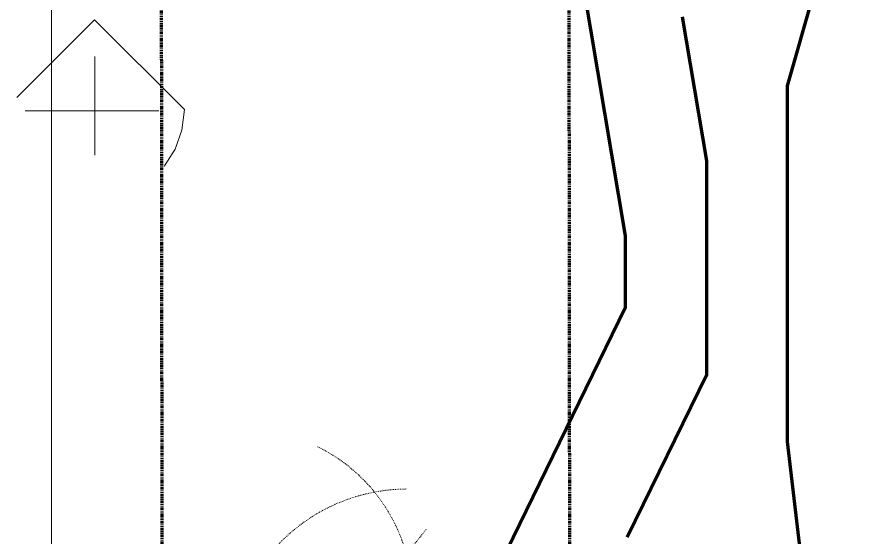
# Model space of a CAD drawing. Header units: inches. Extents: x -4294 to -464, y 9706 to 12475.
# Drawn here: x -4009.4 to -3885.9, y 10717.3 to 10793.8 of the extents above; entities that cross this region are included whole.
import ezdxf

# ---------------------------------------------------------------- set-up
doc = ezdxf.new("R2010")
doc.units = ezdxf.units.IN
doc.header["$MEASUREMENT"] = 0
for name, pattern in [('Aligning Line 1_8_', [0.25, 0.125, -0.125]), ('Dash', [0.25, 0.125, -0.125]), ('Double Dash 3_8_', [1, 0.375, -0.125, 0.125, -0.125, 0.125, -0.125])]:
    doc.linetypes.add(name, pattern=pattern)
for name, color, linetype, lineweight in [('0-1', 7, 'Continuous', 5), ('0-4', 7, 'Continuous', 9), ('0-6', 147, 'Aligning Line 1_8_', 9), ('A-DETL-GENF-1', 9, 'Continuous', 9), ('A-DETL-GENF-HDLN-1', 9, 'Dash', 9), ('C-PROP-LINE-1', 170, 'Double Dash 3_8_', 140), ('C-TOPO', 7, 'Continuous', 9), ('C-TOPO-2', 252, 'Continuous', 9), ('C-TOPO-MAJR-1', 130, 'Continuous', 70)]:
    doc.layers.add(name, color=color, linetype=linetype, lineweight=lineweight)

# ---------------------------------------------------------------- blocks, each defined once
blk = doc.blocks.new('dwayne 23733 - dwayne 23733-1289256-FLOOR PLAN - 1ST FLOOR')
at = {"layer": 'A-DETL-GENF-1'}
for p, q in [((-12.37, 5.62), (-10.81, 8.08)), ((-10.81, 8.08), (-10.73, 8.16)), ((-0.54, 6.18), (-0.54, 6.53)), ((-0.54, 6.53), (-0.54, 5.64)), ((-0.54, 6.12), (-0.54, 6.18)), ((-13.37, 2.84), (-12.37, 5.62)), ((-0.54, 5.99), (-0.54, 6.12)), ((-0.54, 5.83), (-0.54, 5.99)), ((-0.54, 5.65), (-0.54, 5.83)), ((-0.54, 5.49), (-0.54, 5.65)), ((-0.54, 5.64), (-0.54, 2.8)), ((-0.54, 5.37), (-0.54, 5.49)), ((-0.54, 5.33), (-0.54, 5.37)), ((-0.54, 5.01), (-0.54, 5.33)), ((-0.54, 5.03), (-0.54, 5.01)), ((-0.54, 5.03), (-0.54, 4.9)), ((-13.72, -0.19), (-13.37, 2.84)), ((-0.54, 2.53), (-0.54, 2.9)), ((-0.54, 2.9), (-0.54, 2.65)), ((-0.54, 2.8), (-0.54, 2.53)), ((-0.54, 2.65), (-0.54, 2.17)), ((-0.54, 2.17), (-0.54, 1.49)), ((-0.54, 1.49), (-0.54, 0.61)), ((-9.93, 0), (-9.98, 0)), ((-9.98, 0), (-8.83, 0)), ((-9.83, 0), (-9.93, 0)), ((-9.68, 0), (-9.83, 0)), ((-9.47, 0), (-9.68, 0)), ((-9.14, 0), (-9.47, 0)), ((-8.72, 0), (-9.14, 0)), ((-8.83, 0), (-8.42, 0)), ((-8.27, 0), (-8.72, 0)), ((-8.42, 0), (-7.45, 0)), ((-7.82, 0), (-8.27, 0)), ((-7.4, 0), (-7.82, 0)), ((-7.45, 0), (-6.32, 0)), ((-7.07, 0), (-7.4, 0)), ((-7.25, 0), (-7.33, 0)), ((-7.12, 0), (-7.25, 0)), ((-7.12, 0), (-4.34, 0)), ((-6.86, 0), (-7.07, 0)), ((-6.99, 0), (-6.86, 0)), ((-6.32, 0), (-5.19, 0)), ((-5.19, 0), (-4.2, 0)), ((-3.91, 0), (-4.34, 0)), ((-4.25, 0), (-4.26, 0)), ((-4.26, 0), (-4.25, 0)), ((-4.05, 0), (-4.25, 0)), ((-4.25, 0), (-4.23, 0)), ((-4.23, 0), (-4.21, 0)), ((-4.21, 0), (-3.41, 0)), ((-4.2, 0), (-3.49, 0)), ((-3.19, 0), (-4.05, 0)), ((-3.59, 0), (-3.91, 0)), ((-3.37, 0), (-3.59, 0)), ((-3.49, 0), (-3.19, 0)), ((-3.41, 0), (-2.92, 0)), ((-3.2, 0), (-3.37, 0)), ((-2.13, 0), (-3.2, 0)), ((-2.92, 0), (-2.34, 0)), ((-2.34, 0), (-1.67, 0)), ((-1.67, 0), (-0.04, 0)), ((-0.54, 0.61), (-0.54, -0.45)), ((-0.54, -4.58), (-0.54, 0.1)), ((-0.04, 0), (0.63, 0)), ((0.63, 0), (1.15, 0)), ((1.15, 0), (1.55, 0)), ((1.96, 0), (1.54, 0)), ((1.55, 0), (1.83, 0)), ((1.75, 0), (1.74, 0)), ((1.74, 0), (1.83, 0)), ((2.33, 0), (1.75, 0)), ((1.83, 0), (2.21, 0)), ((1.83, 0), (2.02, 0)), ((2.6, 0), (1.96, 0)), ((2.02, 0), (2.31, 0)), ((2.21, 0), (2.33, 0)), ((2.31, 0), (2.7, 0)), ((2.7, 0), (7.81, 0)), ((6.64, 0), (6.54, 0)), ((7.81, 0), (8.3, 0)), ((9.46, 0), (8.11, 0)), ((8.11, 0), (8.71, 0)), ((8.3, 0), (8.85, 0)), ((8.85, 0), (9.27, 0)), ((9.27, 0), (9.56, 0)), ((9.71, 0), (9.46, 0)), ((9.56, 0), (9.71, 0)), ((-13.72, -0.19), (-0.5, -13.4)), ((-7.33, 0), (-7.36, 0)), ((-7.36, 0), (-6.63, 0)), ((-6.85, 0), (-6.99, 0)), ((-6.63, 0), (-6.85, 0)), ((-0.11, 0), (-2.13, 0)), ((-0.54, -4.6), (-0.54, -0.4)), ((-0.54, -0.4), (-0.54, -0.71)), ((-0.54, -0.45), (-0.54, -1.69)), ((-0.54, -0.71), (-0.54, -1.4)), ((-0.54, -3.81), (-0.54, -1.23)), ((-0.54, -1.23), (-0.54, -4.95)), ((1.28, 0), (-0.11, 0)), ((1.54, 0), (1.28, 0)), ((6.55, 0), (5.7, 0)), ((5.7, 0), (6.64, 0)), ((6.82, 0), (6.55, 0)), ((7.12, 0), (6.82, 0)), ((7.44, 0), (7.12, 0)), ((7.75, 0), (7.44, 0)), ((8.04, 0), (7.75, 0)), ((8.28, 0), (8.04, 0)), ((8.46, 0), (8.28, 0)), ((8.68, 0), (8.46, 0)), ((8.71, 0), (8.68, 0)), ((-0.54, -1.4), (-0.54, -4.12)), ((-0.54, -1.69), (-0.54, -2.17)), ((-0.54, -2.17), (-0.54, -3.14)), ((10.96, -1.94), (-0.5, -13.4)), ((-0.54, -3.14), (-0.54, -4.23)), ((-0.54, -3.96), (-0.54, -3.81)), ((-0.54, -4.42), (-0.54, -3.9)), ((-0.54, -3.9), (-0.54, -3.96)), ((-0.54, -4.12), (-0.54, -4.7)), ((-0.54, -4.23), (-0.54, -4.39)), ((-0.54, -4.39), (-0.54, -4.42)), ((-0.54, -4.64), (-0.54, -4.58)), ((-0.54, -4.84), (-0.54, -4.6)), ((-0.54, -4.69), (-0.54, -4.64)), ((-0.54, -4.74), (-0.54, -4.69)), ((-0.54, -4.7), (-0.54, -4.84)), ((-0.54, -4.81), (-0.54, -4.74)), ((-0.54, -4.84), (-0.54, -4.81)), ((-0.54, -5.69), (-0.54, -4.84)), ((-0.54, -4.95), (-0.54, -5.28)), ((-0.54, -5.28), (-0.54, -7.26)), ((-0.54, -6.24), (-0.54, -5.69)), ((-0.54, -6.78), (-0.54, -6.24)), ((-0.54, -7.26), (-0.54, -6.78)), ((-0.54, -7.26), (-0.54, -7.66)), ((-0.54, -7.65), (-0.54, -7.26)), ((-0.54, -7.91), (-0.54, -7.65)), ((-0.54, -7.66), (-0.54, -7.92)), ((-0.54, -8.01), (-0.54, -7.91)), ((-0.54, -7.92), (-0.54, -8.01))]:
    blk.add_line(p, q, dxfattribs=at)
blk = doc.blocks.new('fountain grass 26747 - fountain grass 26747-V154-FLOOR PLAN - 1ST FLOOR')
at = {"layer": 'A-DETL-GENF-HDLN-1'}
for centre, radius, start, end in [((-25.61, 5.7), 26.24, 347.4534, 54.5466), ((0, 0), 25, 0, 153.9274), ((10.02, 24.25), 26.24, 180.4534, 247.5466), ((-10.02, 24.25), 26.24, 292.4534, 357.5302), ((0, 0), 25, 346.6019, 0)]:
    blk.add_arc(centre, radius, start, end, dxfattribs=at)
blk = doc.blocks.new('CTR  - Topography_rvt-1-FLOOR PLAN - 1ST FLOOR')
at = {"layer": 'C-TOPO'}
for p, q in [((-4004.23, 10787.06), (-4004.23, 10808.11)), ((-4004.23, 10787.06), (-4004.23, 10808.11)), ((-4004.23, 10711.75), (-4004.23, 10781.04)), ((-4004.23, 10711.75), (-4004.23, 10781.04))]:
    blk.add_line(p, q, dxfattribs=at)
at = {"layer": 'C-TOPO-2'}
blk.add_line((-4004.23, 10781.04), (-4004.23, 10787.06), dxfattribs=at)
blk.add_line((-4004.23, 10781.04), (-4004.23, 10787.06), dxfattribs=at)
at = {"layer": 'C-TOPO-MAJR-1'}
for p, q in [((-3895.87, 10783.67), (-3885.92, 10818.99)), ((-3895.87, 10731.31), (-3895.87, 10783.67)), ((-3889.33, 10674.82), (-3895.87, 10731.31))]:
    blk.add_line(p, q, dxfattribs=at)
at = {"layer": 'C-TOPO-MAJR-1', "flags": 128}
for points in [[(-3943.12, 10703.3), (-3919.72, 10751.13), (-3919.72, 10761.61), (-3926.88, 10803.99)], [(-3919.5, 10717.31), (-3907.79, 10741.22), (-3907.79, 10772.64), (-3911.37, 10793.83)]]:
    blk.add_lwpolyline(points, dxfattribs=at)
at = {"layer": '0-4'}
for name, p, rotation in [('dwayne 23733 - dwayne 23733-1289256-FLOOR PLAN - 1ST FLOOR', (-3998.4, 10780), 180), ('fountain grass 26747 - fountain grass 26747-V154-FLOOR PLAN - 1ST FLOOR', (-3976.09, 10708.18), 270)]:
    blk.add_blockref(name, p, dxfattribs=dict(at, rotation=rotation))
blk = doc.blocks.new('Family - ___-1878357-FLOOR PLAN - 1ST FLOOR')
at = {"layer": 'C-PROP-LINE-1'}
for p, q in [((-3989.61, 12268.69), (-3987.01, 9767.34)), ((-3929.52, 12184.69), (-3927.1, 9853.17))]:
    blk.add_line(p, q, dxfattribs=at)
blk = doc.blocks.new('CTR - 1st Phase - Shell_rvt-1-FLOOR PLAN - 1ST FLOOR')
at = {"layer": '0-6'}
blk.add_blockref('Family - ___-1878357-FLOOR PLAN - 1ST FLOOR', (0, 0), dxfattribs=at)

msp = doc.modelspace()

# ---------------------------------------------------------------- block references
at = {"layer": '0-1'}
for name in ['CTR - 1st Phase - Shell_rvt-1-FLOOR PLAN - 1ST FLOOR', 'CTR  - Topography_rvt-1-FLOOR PLAN - 1ST FLOOR']:
    msp.add_blockref(name, (0, 0), dxfattribs=at)

doc.saveas('drawing.dxf')
